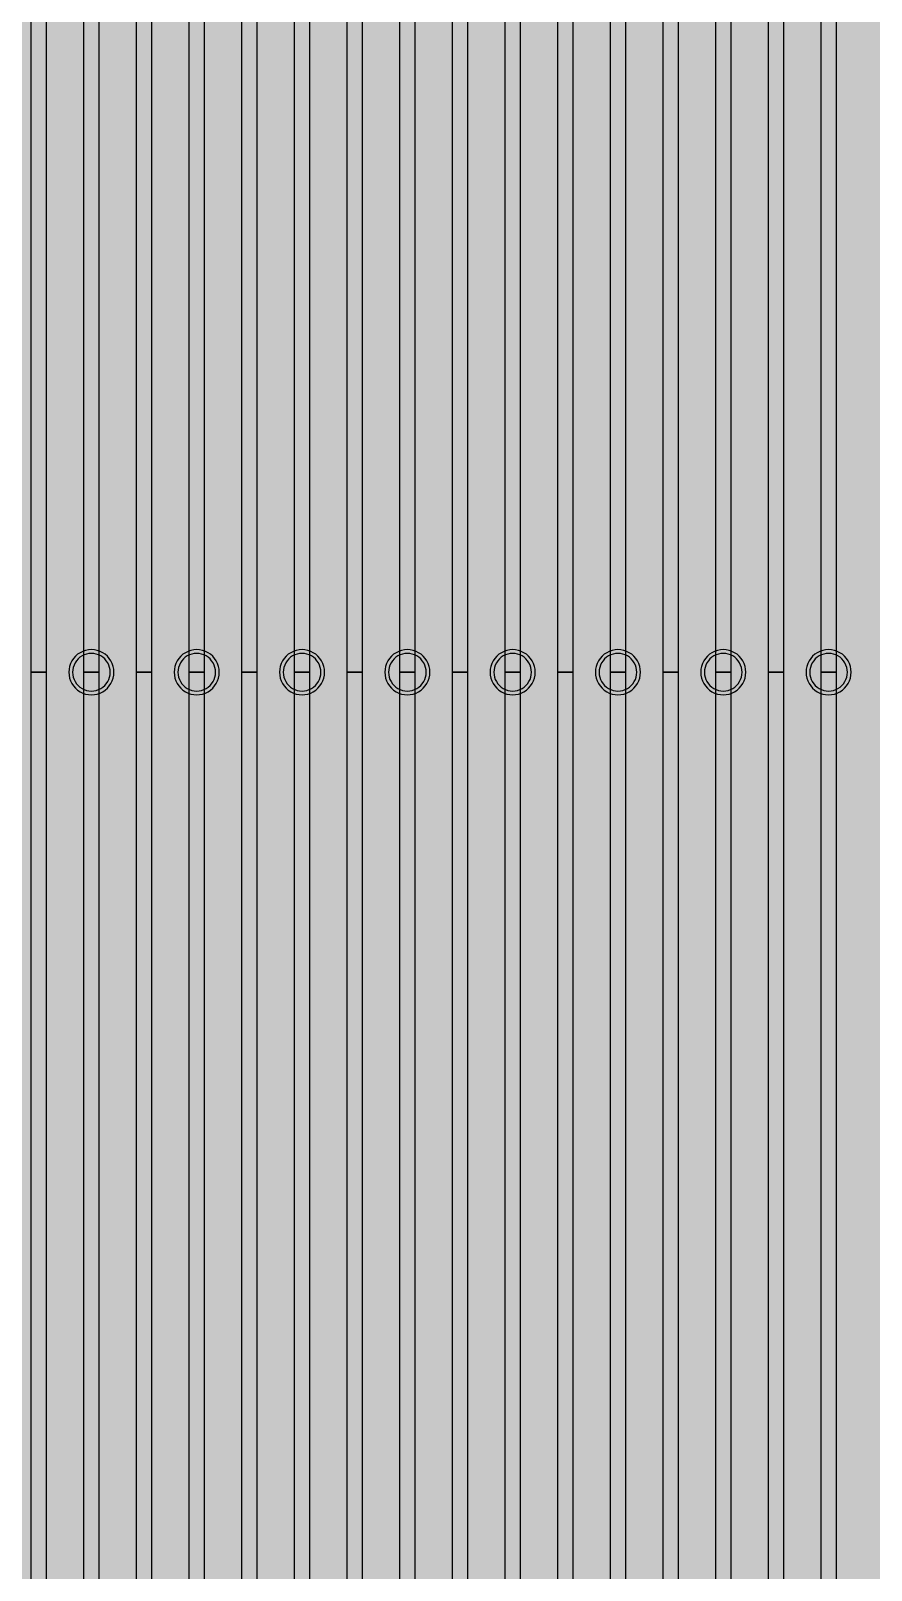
# Model space of a CAD drawing. Header units: metres. Extents: x -7231 to 10969, y -37556 to 1873.
# Drawn here: x 765.4 to 877.2, y -16751.3 to -16546.6 of the extents above; entities that cross this region are included whole.
import ezdxf

# ---------------------------------------------------------------- set-up
doc = ezdxf.new("R2010")
doc.units = ezdxf.units.M
for name, color, linetype in [('Metal1', 4, 'CONTINUOUS'), ('Metal2', 3, 'CONTINUOUS'), ('Polyimide', 7, 'CONTINUOUS')]:
    doc.layers.add(name, color=color, linetype=linetype)

msp = doc.modelspace()

# ---------------------------------------------------------------- hatches: boundary and pattern name
at = {"layer": 'Polyimide'}
msp.add_hatch(color=7, dxfattribs=at).paths.add_polyline_path([(4065.69, -468), (4066.67, -501.99), (4068.51, -535.99), (4071.41, -569.99), (4075.54, -603.99), (4081.04, -637.99), (4088.01, -671.99), (4096.52, -705.98), (4106.62, -739.98), (4118.33, -773.98), (4131.63, -807.98), (4146.49, -841.98), (4162.87, -875.98), (4180.68, -909.97), (4199.83, -943.97), (4220.22, -977.97), (4241.73, -1011.97), (4264.21, -1045.97), (4287.52, -1079.96), (4311.51, -1113.96), (4336.01, -1147.96), (4360.86, -1181.96), (4385.88, -1215.96), (4410.89, -1249.96), (4435.74, -1283.95), (4460.24, -1317.95), (4484.23, -1351.95), (4507.54, -1385.95), (4530.02, -1419.95), (4551.53, -1453.94), (4571.92, -1487.94), (4591.07, -1521.94), (4608.88, -1555.94), (4625.26, -1589.94), (4640.12, -1623.94), (4653.42, -1657.93), (4665.13, -1691.93), (4675.23, -1725.93), (4683.74, -1759.93), (4690.71, -1793.93), (4696.21, -1827.93), (4700.34, -1861.92), (4703.24, -1895.92), (4705.08, -1929.92), (4706.06, -1963.92), (4706.44, -1997.92), (4706.5, -2031.91), (4706.5, -4793.02), (4709.95, -4838.39), (4720.22, -4882.71), (4737.08, -4924.98), (4760.13, -4964.2), (4788.85, -4999.49), (4822.58, -5030.03), (4860.53, -5055.12), (4901.85, -5074.18), (4901.85, -5074.18), (4970.68, -5105.23), (5034.7, -5145.26), (5092.76, -5193.54), (5143.8, -5249.19), (5186.89, -5311.2), (5221.24, -5378.44), (5246.23, -5449.69), (5261.41, -5523.66), (5266.5, -5599), (5261.41, -5674.34), (5246.23, -5748.31), (5221.24, -5819.56), (5186.89, -5886.8), (5143.8, -5948.81), (5092.76, -6004.46), (5034.7, -6052.74), (4970.68, -6092.77), (4901.85, -6123.82), (4860.53, -6142.88), (4822.58, -6167.97), (4788.85, -6198.51), (4760.13, -6233.8), (4737.08, -6273.02), (4720.22, -6315.29), (4709.95, -6359.61), (4706.5, -6404.98), (4706.5, -9221.52), (4709.95, -9266.88), (4720.22, -9311.21), (4737.08, -9353.47), (4760.13, -9392.7), (4788.85, -9427.98), (4822.58, -9458.52), (4860.53, -9483.61), (4901.85, -9502.67), (4970.68, -9533.72), (5034.7, -9573.75), (5092.76, -9622.03), (5143.8, -9677.68), (5186.89, -9739.69), (5221.24, -9806.94), (5246.23, -9878.19), (5261.41, -9952.16), (5266.5, -10027.49), (5261.41, -10102.83), (5246.23, -10176.8), (5221.24, -10248.05), (5186.89, -10315.3), (5143.8, -10377.31), (5092.76, -10432.96), (5034.7, -10481.24), (4970.68, -10521.27), (4901.85, -10552.32), (4860.53, -10571.38), (4822.58, -10596.46), (4788.85, -10627), (4760.13, -10662.29), (4737.08, -10701.52), (4720.22, -10743.78), (4709.95, -10788.1), (4706.5, -10833.47), (4706.5, -13650.01), (4709.95, -13695.38), (4720.22, -13739.7), (4737.08, -13781.96), (4760.13, -13821.19), (4788.85, -13856.48), (4822.58, -13887.02), (4860.53, -13912.11), (4901.85, -13931.17), (4970.68, -13962.22), (5034.7, -14002.25), (5092.76, -14050.53), (5143.8, -14106.18), (5186.89, -14168.19), (5221.24, -14235.43), (5246.23, -14306.68), (5261.41, -14380.65), (5266.5, -14455.99), (5261.41, -14531.33), (5246.23, -14605.29), (5221.24, -14676.55), (5186.89, -14743.79), (5143.8, -14805.8), (5092.76, -14861.45), (5034.7, -14909.73), (4970.68, -14949.76), (4901.85, -14980.81), (4860.53, -14999.87), (4822.58, -15024.96), (4788.85, -15055.5), (4760.13, -15090.79), (4737.08, -15130.01), (4720.22, -15172.27), (4709.95, -15216.6), (4706.5, -15261.97), (4706.5, -15455.99), (4720.95, -15750.04), (4764.14, -16041.26), (4835.68, -16326.84), (4934.86, -16604.04), (5060.74, -16870.18), (5212.09, -17122.7), (5387.47, -17359.17), (5585.18, -17577.31), (5803.32, -17775.02), (6039.79, -17950.4), (6292.31, -18101.75), (6558.45, -18227.63), (6835.65, -18326.81), (7121.23, -18398.34), (7412.45, -18441.54), (7706.5, -18455.99), (9969.01, -18455.99), (10047.42, -18459.84), (10125.08, -18471.36), (10201.23, -18490.44), (10275.15, -18516.89), (10346.12, -18550.45), (10413.46, -18590.81), (10476.52, -18637.58), (10534.69, -18690.3), (10587.41, -18748.47), (10634.18, -18811.53), (10674.54, -18878.87), (10708.11, -18949.84), (10734.56, -19023.76), (10753.63, -19099.92), (10765.15, -19177.58), (10769.01, -19255.99), (10769.01, -20895.8), (10730.24, -20951.41), (10694.6, -21009.08), (10662.21, -21068.63), (10633.17, -21129.89), (10607.55, -21192.66), (10585.45, -21256.74), (10566.93, -21321.96), (10552.05, -21388.09), (10540.84, -21454.95), (10533.35, -21522.33), (10529.6, -21590.02), (10529.6, -21657.81), (10533.35, -21725.5), (10540.84, -21792.87), (10552.05, -21859.73), (10566.93, -21925.87), (10585.45, -21991.08), (10607.55, -22055.17), (10633.17, -22117.94), (10662.21, -22179.19), (10694.6, -22238.74), (10730.24, -22296.41), (10769.01, -22352.03), (10769.01, -32454.24), (10728.74, -32510.49), (10691.72, -32568.92), (10658.05, -32629.35), (10627.85, -32691.58), (10601.2, -32755.42), (10578.21, -32820.67), (10558.93, -32887.1), (10543.44, -32954.52), (10531.77, -33022.71), (10523.97, -33091.44), (10520.07, -33160.51), (10520.07, -33229.69), (10523.97, -33298.75), (10531.77, -33367.49), (10543.44, -33435.67), (10558.93, -33503.09), (10578.21, -33569.53), (10601.2, -33634.77), (10627.85, -33698.61), (10658.05, -33760.85), (10691.72, -33821.28), (10728.74, -33879.71), (10769.01, -33935.96), (10769.01, -36556), (10765.15, -36634.41), (10753.63, -36712.07), (10734.56, -36788.23), (10708.11, -36862.15), (10674.54, -36933.12), (10634.18, -37000.46), (10587.41, -37063.51), (10534.69, -37121.69), (10476.52, -37174.41), (10413.46, -37221.18), (10346.12, -37261.54), (10275.15, -37295.1), (10201.23, -37321.55), (10125.08, -37340.63), (10047.42, -37352.15), (9969.01, -37356), (-6231.01, -37356), (-6309.42, -37352.15), (-6387.08, -37340.63), (-6463.23, -37321.55), (-6537.15, -37295.1), (-6608.12, -37261.54), (-6675.46, -37221.18), (-6738.52, -37174.41), (-6796.69, -37121.69), (-6849.41, -37063.51), (-6896.18, -37000.46), (-6936.54, -36933.12), (-6970.11, -36862.15), (-6996.56, -36788.23), (-7015.63, -36712.07), (-7027.15, -36634.41), (-7031.01, -36556), (-7031.01, -33936), (-6990.74, -33879.75), (-6953.7, -33821.31), (-6920.03, -33760.88), (-6889.82, -33698.64), (-6863.18, -33634.8), (-6840.18, -33569.55), (-6820.9, -33503.11), (-6805.4, -33435.69), (-6793.74, -33367.49), (-6785.94, -33298.75), (-6782.03, -33229.68), (-6782.03, -33160.5), (-6785.94, -33091.43), (-6793.74, -33022.69), (-6805.4, -32954.5), (-6820.9, -32887.07), (-6840.18, -32820.63), (-6863.18, -32755.39), (-6889.82, -32691.54), (-6920.03, -32629.3), (-6953.7, -32568.87), (-6990.74, -32510.43), (-7031.01, -32454.18), (-7031.01, -22364.83), (-6990.74, -22308.58), (-6953.7, -22250.14), (-6920.03, -22189.71), (-6889.82, -22127.47), (-6863.18, -22063.62), (-6840.18, -21998.38), (-6820.9, -21931.94), (-6805.4, -21864.51), (-6793.74, -21796.32), (-6785.94, -21727.58), (-6782.03, -21658.51), (-6782.03, -21589.33), (-6785.94, -21520.26), (-6793.74, -21451.52), (-6805.4, -21383.32), (-6820.9, -21315.9), (-6840.18, -21249.46), (-6863.18, -21184.21), (-6889.82, -21120.37), (-6920.03, -21058.13), (-6953.7, -20997.7), (-6990.74, -20939.26), (-7031.01, -20883.01), (-7031.01, -19255.99), (-7027.15, -19177.58), (-7015.63, -19099.92), (-6996.56, -19023.76), (-6970.11, -18949.84), (-6936.54, -18878.87), (-6896.18, -18811.53), (-6849.41, -18748.47), (-6796.69, -18690.3), (-6738.52, -18637.58), (-6675.46, -18590.81), (-6608.12, -18550.45), (-6537.15, -18516.89), (-6463.23, -18490.44), (-6387.08, -18471.36), (-6309.42, -18459.84), (-6231.01, -18455.99), (-3968.5, -18455.99), (-3674.45, -18441.54), (-3383.23, -18398.34), (-3097.65, -18326.81), (-2820.45, -18227.63), (-2554.31, -18101.75), (-2301.79, -17950.4), (-2065.32, -17775.02), (-1847.18, -17577.31), (-1649.47, -17359.17), (-1474.09, -17122.7), (-1322.74, -16870.18), (-1196.86, -16604.04), (-1097.68, -16326.84), (-1026.14, -16041.26), (-982.95, -15750.04), (-968.5, -15455.99), (-968.5, -15261.97), (-971.95, -15216.6), (-982.22, -15172.27), (-999.08, -15130.01), (-1022.13, -15090.79), (-1050.85, -15055.5), (-1084.58, -15024.96), (-1122.53, -14999.87), (-1163.85, -14980.81), (-1232.68, -14949.76), (-1296.7, -14909.73), (-1354.76, -14861.45), (-1405.8, -14805.8), (-1448.89, -14743.79), (-1483.24, -14676.55), (-1508.23, -14605.29), (-1523.41, -14531.33), (-1528.5, -14455.99), (-1523.41, -14380.65), (-1508.23, -14306.68), (-1483.24, -14235.43), (-1448.89, -14168.19), (-1405.8, -14106.18), (-1354.76, -14050.53), (-1296.7, -14002.25), (-1232.68, -13962.22), (-1163.85, -13931.17), (-1122.53, -13912.11), (-1084.58, -13887.02), (-1050.85, -13856.48), (-1022.13, -13821.19), (-999.08, -13781.96), (-982.22, -13739.7), (-971.95, -13695.38), (-968.5, -13650.01), (-968.5, -12309.64), (-971.95, -12264.27), (-982.22, -12219.94), (-999.08, -12177.68), (-1022.13, -12138.46), (-1050.85, -12103.17), (-1084.58, -12072.63), (-1122.53, -12047.54), (-1163.85, -12028.48), (-1232.68, -11997.43), (-1296.7, -11957.4), (-1354.76, -11909.12), (-1405.8, -11853.47), (-1448.89, -11791.46), (-1483.24, -11724.22), (-1508.23, -11652.96), (-1523.41, -11579), (-1528.5, -11503.66), (-1523.41, -11428.32), (-1508.23, -11354.35), (-1483.24, -11283.1), (-1448.89, -11215.86), (-1405.8, -11153.85), (-1354.76, -11098.2), (-1296.7, -11049.92), (-1232.68, -11009.89), (-1163.85, -10978.84), (-1122.53, -10959.78), (-1084.58, -10934.69), (-1050.85, -10904.15), (-1022.13, -10868.86), (-999.08, -10829.63), (-982.22, -10787.37), (-971.95, -10743.05), (-968.5, -10697.68), (-968.5, -9357.31), (-971.95, -9311.94), (-982.22, -9267.62), (-999.08, -9225.35), (-1022.13, -9186.13), (-1050.85, -9150.84), (-1084.58, -9120.3), (-1122.53, -9095.21), (-1163.85, -9076.15), (-1163.85, -9076.15), (-1232.68, -9045.1), (-1296.7, -9005.07), (-1354.76, -8956.79), (-1405.8, -8901.14), (-1448.89, -8839.13), (-1483.24, -8771.89), (-1508.23, -8700.64), (-1523.41, -8626.67), (-1528.5, -8551.33), (-1523.41, -8475.99), (-1508.23, -8402.02), (-1483.24, -8330.77), (-1448.89, -8263.53), (-1405.8, -8201.52), (-1354.76, -8145.87), (-1296.7, -8097.59), (-1232.68, -8057.56), (-1163.85, -8026.51), (-1163.85, -8026.51), (-1122.53, -8007.45), (-1084.58, -7982.36), (-1050.85, -7951.82), (-1022.13, -7916.53), (-999.08, -7877.31), (-982.22, -7835.04), (-971.95, -7790.72), (-968.5, -7745.35), (-968.5, -6404.98), (-971.95, -6359.61), (-982.22, -6315.29), (-999.08, -6273.02), (-1022.13, -6233.8), (-1050.85, -6198.51), (-1084.58, -6167.97), (-1122.53, -6142.88), (-1163.85, -6123.82), (-1163.85, -6123.82), (-1232.68, -6092.77), (-1296.7, -6052.74), (-1354.76, -6004.46), (-1405.8, -5948.81), (-1448.89, -5886.8), (-1483.24, -5819.56), (-1508.23, -5748.31), (-1523.41, -5674.34), (-1528.5, -5599), (-1523.41, -5523.66), (-1508.23, -5449.69), (-1483.24, -5378.44), (-1448.89, -5311.2), (-1405.8, -5249.19), (-1354.76, -5193.54), (-1296.7, -5145.26), (-1232.68, -5105.23), (-1163.85, -5074.18), (-1163.85, -5074.18), (-1122.53, -5055.12), (-1084.58, -5030.03), (-1050.85, -4999.49), (-1022.13, -4964.2), (-999.08, -4924.98), (-982.22, -4882.71), (-971.95, -4838.39), (-968.5, -4793.02), (-968.5, -2031.91), (-968.44, -1997.92), (-968.06, -1963.92), (-967.05, -1929.92), (-965.18, -1895.92), (-962.22, -1861.92), (-958.01, -1827.93), (-952.41, -1793.93), (-945.31, -1759.93), (-936.64, -1725.93), (-926.35, -1691.93), (-914.43, -1657.93), (-900.88, -1623.94), (-885.74, -1589.94), (-869.05, -1555.94), (-850.91, -1521.94), (-831.4, -1487.94), (-810.63, -1453.94), (-788.72, -1419.95), (-765.82, -1385.95), (-742.07, -1351.95), (-717.63, -1317.95), (-692.67, -1283.95), (-667.36, -1249.96), (-641.88, -1215.96), (-616.39, -1181.96), (-591.08, -1147.96), (-566.12, -1113.96), (-541.68, -1079.96), (-517.93, -1045.97), (-495.03, -1011.97), (-473.12, -977.97), (-452.35, -943.97), (-432.84, -909.97), (-414.7, -875.98), (-398.01, -841.98), (-382.87, -807.98), (-369.32, -773.98), (-357.4, -739.98), (-347.11, -705.98), (-338.44, -671.99), (-331.34, -637.99), (-325.74, -603.99), (-321.53, -569.99), (-318.57, -535.99), (-316.7, -501.99), (-315.69, -468), (-315.31, -434), (-315.25, -400), (-315.25, 401), (-315.25, 451), (-315.25, 1644), (-270.25, 1644), (-270.03, 1637.13), (-269.35, 1630.29), (-268.23, 1623.52), (-266.67, 1616.82), (-264.68, 1610.25), (-262.26, 1603.82), (-259.42, 1597.56), (-256.18, 1591.5), (-252.55, 1585.67), (-248.55, 1580.08), (-244.19, 1574.77), (-239.5, 1569.75), (-234.48, 1565.06), (-229.17, 1560.7), (-223.58, 1556.7), (-217.75, 1553.07), (-211.69, 1549.83), (-205.43, 1546.99), (-199, 1544.57), (-192.43, 1542.58), (-185.73, 1541.02), (-178.96, 1539.9), (-172.12, 1539.22), (-165.25, 1539), (-158.38, 1539.22), (-151.54, 1539.9), (-144.77, 1541.02), (-138.07, 1542.58), (-131.5, 1544.57), (-125.07, 1546.99), (-118.81, 1549.83), (-112.75, 1553.07), (-106.92, 1556.7), (-101.33, 1560.7), (-96.02, 1565.06), (-91, 1569.75), (-86.31, 1574.77), (-81.95, 1580.08), (-77.95, 1585.67), (-74.32, 1591.5), (-71.08, 1597.56), (-68.24, 1603.82), (-65.82, 1610.25), (-63.83, 1616.82), (-62.27, 1623.52), (-61.15, 1630.29), (-60.47, 1637.13), (-60.25, 1644), (1853, 1644), (1853, 1573), (3815.25, 1573), (3815.46, 1579.54), (3816.11, 1586.05), (3817.17, 1592.51), (3818.66, 1598.88), (3820.56, 1605.14), (3822.86, 1611.27), (3825.56, 1617.23), (3828.65, 1623), (3832.1, 1628.56), (3835.91, 1633.88), (3840.07, 1638.93), (3844.54, 1643.71), (3849.32, 1648.18), (3854.37, 1652.34), (3859.69, 1656.15), (3865.25, 1659.6), (3871.02, 1662.69), (3876.98, 1665.39), (3883.11, 1667.69), (3889.37, 1669.59), (3895.74, 1671.08), (3902.2, 1672.14), (3908.71, 1672.79), (3915.25, 1673), (3921.79, 1672.79), (3928.3, 1672.14), (3934.76, 1671.08), (3941.13, 1669.59), (3947.39, 1667.69), (3953.52, 1665.39), (3959.48, 1662.69), (3965.25, 1659.6), (3970.81, 1656.15), (3976.13, 1652.34), (3981.18, 1648.18), (3985.96, 1643.71), (3990.43, 1638.93), (3994.59, 1633.88), (3998.4, 1628.56), (4001.85, 1623), (4004.94, 1617.23), (4007.64, 1611.27), (4009.94, 1605.14), (4011.84, 1598.88), (4013.33, 1592.51), (4014.39, 1586.05), (4015.04, 1579.54), (4015.25, 1573), (4065.25, 1573), (4065.25, 451), (4065.25, 401), (4065.25, -400), (4065.31, -434), (4065.69, -468)])

# ---------------------------------------------------------------- linework, layer by layer
at = {"layer": 'Metal1'}
for points in [[(767.5, -2032.04), (767.5, -16631.91), (765.5, -16631.91), (765.5, -2031.79)], [(774.5, -2032.04), (774.5, -16631.91), (772.5, -16631.91), (772.5, -2031.79)], [(781.5, -2032.04), (781.5, -16631.91), (779.5, -16631.91), (779.5, -2031.79)], [(788.5, -2032.04), (788.5, -16631.91), (786.5, -16631.91), (786.5, -2031.79)], [(795.5, -2032.04), (795.5, -16631.91), (793.5, -16631.91), (793.5, -2031.79)], [(802.5, -2032.04), (802.5, -16631.91), (800.5, -16631.91), (800.5, -2031.79)], [(809.5, -2032.03), (809.5, -16631.91), (807.5, -16631.91), (807.5, -2031.8)], [(816.5, -2032.03), (816.5, -16631.91), (814.5, -16631.91), (814.5, -2031.8)], [(823.5, -2032.03), (823.5, -16631.91), (821.5, -16631.91), (821.5, -2031.8)], [(830.5, -2032.03), (830.5, -16631.91), (828.5, -16631.91), (828.5, -2031.8)], [(837.5, -2032.03), (837.5, -16631.91), (835.5, -16631.91), (835.5, -2031.8)], [(844.5, -2032.03), (844.5, -16631.91), (842.5, -16631.91), (842.5, -2031.8)], [(851.5, -2032.03), (851.5, -16631.91), (849.5, -16631.91), (849.5, -2031.8)], [(858.5, -2032.03), (858.5, -16631.91), (856.5, -16631.91), (856.5, -2031.8)], [(865.5, -2032.03), (865.5, -16631.91), (863.5, -16631.91), (863.5, -2031.8)], [(872.5, -2032.03), (872.5, -16631.91), (870.5, -16631.91), (870.5, -2031.8)], [(835.67, -17789.83), (825.66, -17767.33), (815.64, -17744.82), (805.63, -17722.32), (795.62, -17699.82), (785.61, -17677.32), (775.6, -17654.82), (769.55, -17641.23), (765.5, -17622.17), (765.5, -16631.91), (767.5, -16631.91), (767.5, -17621.96), (771.46, -17640.6), (777.43, -17654.01), (787.44, -17676.51), (797.45, -17699.01), (807.46, -17721.51), (817.47, -17744.01), (827.48, -17766.51), (837.5, -17789.01)], [(848.78, -17789.82), (838.89, -17767.32), (829.01, -17744.82), (819.12, -17722.32), (809.24, -17699.82), (799.35, -17677.32), (789.47, -17654.82), (783.5, -17641.22), (779.5, -17622.19), (779.5, -16631.91), (781.5, -16631.91), (781.5, -17621.98), (785.41, -17640.61), (791.3, -17654.01), (801.18, -17676.51), (811.07, -17699.01), (820.95, -17721.52), (830.84, -17744.02), (840.72, -17766.52), (850.61, -17789.02)], [(861.88, -17789.82), (852.13, -17767.32), (842.37, -17744.82), (832.61, -17722.32), (822.85, -17699.81), (813.1, -17677.31), (803.34, -17654.81), (797.44, -17641.22), (793.5, -17622.21), (793.5, -16631.91), (795.5, -16631.91), (795.5, -17622), (799.36, -17640.61), (805.17, -17654.02), (814.93, -17676.52), (824.69, -17699.02), (834.45, -17721.52), (844.2, -17744.02), (853.96, -17766.52), (863.72, -17789.02)], [(874.99, -17789.81), (865.36, -17767.31), (855.73, -17744.81), (846.1, -17722.31), (836.47, -17699.81), (826.84, -17677.31), (817.21, -17654.81), (811.39, -17641.22), (807.5, -17622.23), (807.5, -16631.91), (809.5, -16631.91), (809.5, -17622.02), (813.31, -17640.61), (819.05, -17654.02), (828.68, -17676.52), (838.31, -17699.02), (847.94, -17721.52), (857.57, -17744.02), (867.2, -17766.53), (876.83, -17789.03)], [(888.1, -17789.81), (878.6, -17767.31), (869.09, -17744.81), (859.59, -17722.31), (850.09, -17699.81), (840.58, -17677.31), (831.08, -17654.8), (825.34, -17641.21), (821.5, -17622.24), (821.5, -16631.91), (823.5, -16631.91), (823.5, -17622.04), (827.26, -17640.62), (832.92, -17654.03), (842.43, -17676.53), (851.93, -17699.03), (861.43, -17721.53), (870.94, -17744.03), (880.44, -17766.53), (889.94, -17789.03)], [(901.21, -17789.8), (891.83, -17767.3), (882.46, -17744.8), (873.08, -17722.3), (863.7, -17699.8), (854.33, -17677.3), (844.95, -17654.8), (839.29, -17641.21), (835.5, -17622.26), (835.5, -16631.91), (837.5, -16631.91), (837.5, -17622.07), (841.21, -17640.62), (846.8, -17654.03), (856.18, -17676.53), (865.55, -17699.03), (874.93, -17721.53), (884.3, -17744.03), (893.68, -17766.53), (903.05, -17789.03)], [(914.32, -17789.8), (905.07, -17767.3), (895.82, -17744.8), (886.57, -17722.3), (877.32, -17699.8), (868.07, -17677.3), (858.82, -17654.8), (853.24, -17641.2), (849.5, -17622.28), (849.5, -16631.91), (851.5, -16631.91), (851.5, -17622.09), (855.16, -17640.63), (860.67, -17654.04), (869.92, -17676.54), (879.17, -17699.04), (888.42, -17721.54), (897.67, -17744.04), (906.92, -17766.54), (916.17, -17789.04)], [(927.43, -17789.8), (918.3, -17767.29), (909.18, -17744.79), (900.06, -17722.29), (890.94, -17699.79), (881.82, -17677.29), (872.69, -17654.79), (867.19, -17641.2), (863.5, -17622.3), (863.5, -16631.91), (865.5, -16631.91), (865.5, -17622.11), (869.11, -17640.63), (874.55, -17654.04), (883.67, -17676.54), (892.79, -17699.04), (901.91, -17721.54), (911.04, -17744.04), (920.16, -17766.54), (929.28, -17789.04)]]:
    msp.add_lwpolyline(points, dxfattribs=at)
for points in [[(776.5, -16631.91), (776.47, -16631.52), (776.4, -16631.14), (776.27, -16630.77), (776.1, -16630.41), (775.88, -16630.09), (775.62, -16629.79), (775.33, -16629.53), (775, -16629.32), (774.65, -16629.14), (774.28, -16629.02), (773.89, -16628.94), (773.5, -16628.91), (773.11, -16628.94), (772.72, -16629.02), (772.35, -16629.14), (772, -16629.32), (771.67, -16629.53), (771.38, -16629.79), (771.12, -16630.09), (770.9, -16630.41), (770.73, -16630.77), (770.6, -16631.14), (770.53, -16631.52), (770.5, -16631.91), (770.53, -16632.31), (770.6, -16632.69), (770.73, -16633.06), (770.9, -16633.41), (771.12, -16633.74), (771.38, -16634.04), (771.67, -16634.29), (772, -16634.51), (772.35, -16634.69), (772.72, -16634.81), (773.11, -16634.89), (773.5, -16634.91), (773.89, -16634.89), (774.28, -16634.81), (774.65, -16634.69), (775, -16634.51), (775.33, -16634.29), (775.62, -16634.04), (775.88, -16633.74), (776.1, -16633.41), (776.27, -16633.06), (776.4, -16632.69), (776.47, -16632.31), (776.5, -16631.91)], [(790.5, -16631.91), (790.47, -16631.52), (790.4, -16631.14), (790.27, -16630.77), (790.1, -16630.41), (789.88, -16630.09), (789.62, -16629.79), (789.33, -16629.53), (789, -16629.32), (788.65, -16629.14), (788.28, -16629.02), (787.89, -16628.94), (787.5, -16628.91), (787.11, -16628.94), (786.72, -16629.02), (786.35, -16629.14), (786, -16629.32), (785.67, -16629.53), (785.38, -16629.79), (785.12, -16630.09), (784.9, -16630.41), (784.73, -16630.77), (784.6, -16631.14), (784.53, -16631.52), (784.5, -16631.91), (784.53, -16632.31), (784.6, -16632.69), (784.73, -16633.06), (784.9, -16633.41), (785.12, -16633.74), (785.38, -16634.04), (785.67, -16634.29), (786, -16634.51), (786.35, -16634.69), (786.72, -16634.81), (787.11, -16634.89), (787.5, -16634.91), (787.89, -16634.89), (788.28, -16634.81), (788.65, -16634.69), (789, -16634.51), (789.33, -16634.29), (789.62, -16634.04), (789.88, -16633.74), (790.1, -16633.41), (790.27, -16633.06), (790.4, -16632.69), (790.47, -16632.31), (790.5, -16631.91)], [(804.5, -16631.91), (804.47, -16631.52), (804.4, -16631.14), (804.27, -16630.77), (804.1, -16630.41), (803.88, -16630.09), (803.62, -16629.79), (803.33, -16629.53), (803, -16629.32), (802.65, -16629.14), (802.28, -16629.02), (801.89, -16628.94), (801.5, -16628.91), (801.11, -16628.94), (800.72, -16629.02), (800.35, -16629.14), (800, -16629.32), (799.67, -16629.53), (799.38, -16629.79), (799.12, -16630.09), (798.9, -16630.41), (798.73, -16630.77), (798.6, -16631.14), (798.53, -16631.52), (798.5, -16631.91), (798.53, -16632.31), (798.6, -16632.69), (798.73, -16633.06), (798.9, -16633.41), (799.12, -16633.74), (799.38, -16634.04), (799.67, -16634.29), (800, -16634.51), (800.35, -16634.69), (800.72, -16634.81), (801.11, -16634.89), (801.5, -16634.91), (801.89, -16634.89), (802.28, -16634.81), (802.65, -16634.69), (803, -16634.51), (803.33, -16634.29), (803.62, -16634.04), (803.88, -16633.74), (804.1, -16633.41), (804.27, -16633.06), (804.4, -16632.69), (804.47, -16632.31), (804.5, -16631.91)], [(818.5, -16631.91), (818.47, -16631.52), (818.4, -16631.14), (818.27, -16630.77), (818.1, -16630.41), (817.88, -16630.09), (817.62, -16629.79), (817.33, -16629.53), (817, -16629.32), (816.65, -16629.14), (816.28, -16629.02), (815.89, -16628.94), (815.5, -16628.91), (815.11, -16628.94), (814.72, -16629.02), (814.35, -16629.14), (814, -16629.32), (813.67, -16629.53), (813.38, -16629.79), (813.12, -16630.09), (812.9, -16630.41), (812.73, -16630.77), (812.6, -16631.14), (812.53, -16631.52), (812.5, -16631.91), (812.53, -16632.31), (812.6, -16632.69), (812.73, -16633.06), (812.9, -16633.41), (813.12, -16633.74), (813.38, -16634.04), (813.67, -16634.29), (814, -16634.51), (814.35, -16634.69), (814.72, -16634.81), (815.11, -16634.89), (815.5, -16634.91), (815.89, -16634.89), (816.28, -16634.81), (816.65, -16634.69), (817, -16634.51), (817.33, -16634.29), (817.62, -16634.04), (817.88, -16633.74), (818.1, -16633.41), (818.27, -16633.06), (818.4, -16632.69), (818.47, -16632.31), (818.5, -16631.91)], [(832.5, -16631.91), (832.47, -16631.52), (832.4, -16631.14), (832.27, -16630.77), (832.1, -16630.41), (831.88, -16630.09), (831.62, -16629.79), (831.33, -16629.53), (831, -16629.32), (830.65, -16629.14), (830.28, -16629.02), (829.89, -16628.94), (829.5, -16628.91), (829.11, -16628.94), (828.72, -16629.02), (828.35, -16629.14), (828, -16629.32), (827.67, -16629.53), (827.38, -16629.79), (827.12, -16630.09), (826.9, -16630.41), (826.73, -16630.77), (826.6, -16631.14), (826.53, -16631.52), (826.5, -16631.91), (826.53, -16632.31), (826.6, -16632.69), (826.73, -16633.06), (826.9, -16633.41), (827.12, -16633.74), (827.38, -16634.04), (827.67, -16634.29), (828, -16634.51), (828.35, -16634.69), (828.72, -16634.81), (829.11, -16634.89), (829.5, -16634.91), (829.89, -16634.89), (830.28, -16634.81), (830.65, -16634.69), (831, -16634.51), (831.33, -16634.29), (831.62, -16634.04), (831.88, -16633.74), (832.1, -16633.41), (832.27, -16633.06), (832.4, -16632.69), (832.47, -16632.31), (832.5, -16631.91)], [(846.5, -16631.91), (846.47, -16631.52), (846.4, -16631.14), (846.27, -16630.77), (846.1, -16630.41), (845.88, -16630.09), (845.62, -16629.79), (845.33, -16629.53), (845, -16629.32), (844.65, -16629.14), (844.28, -16629.02), (843.89, -16628.94), (843.5, -16628.91), (843.11, -16628.94), (842.72, -16629.02), (842.35, -16629.14), (842, -16629.32), (841.67, -16629.53), (841.38, -16629.79), (841.12, -16630.09), (840.9, -16630.41), (840.73, -16630.77), (840.6, -16631.14), (840.53, -16631.52), (840.5, -16631.91), (840.53, -16632.31), (840.6, -16632.69), (840.73, -16633.06), (840.9, -16633.41), (841.12, -16633.74), (841.38, -16634.04), (841.67, -16634.29), (842, -16634.51), (842.35, -16634.69), (842.72, -16634.81), (843.11, -16634.89), (843.5, -16634.91), (843.89, -16634.89), (844.28, -16634.81), (844.65, -16634.69), (845, -16634.51), (845.33, -16634.29), (845.62, -16634.04), (845.88, -16633.74), (846.1, -16633.41), (846.27, -16633.06), (846.4, -16632.69), (846.47, -16632.31), (846.5, -16631.91)], [(860.5, -16631.91), (860.47, -16631.52), (860.4, -16631.14), (860.27, -16630.77), (860.1, -16630.41), (859.88, -16630.09), (859.62, -16629.79), (859.33, -16629.53), (859, -16629.32), (858.65, -16629.14), (858.28, -16629.02), (857.89, -16628.94), (857.5, -16628.91), (857.11, -16628.94), (856.72, -16629.02), (856.35, -16629.14), (856, -16629.32), (855.67, -16629.53), (855.38, -16629.79), (855.12, -16630.09), (854.9, -16630.41), (854.73, -16630.77), (854.6, -16631.14), (854.53, -16631.52), (854.5, -16631.91), (854.53, -16632.31), (854.6, -16632.69), (854.73, -16633.06), (854.9, -16633.41), (855.12, -16633.74), (855.38, -16634.04), (855.67, -16634.29), (856, -16634.51), (856.35, -16634.69), (856.72, -16634.81), (857.11, -16634.89), (857.5, -16634.91), (857.89, -16634.89), (858.28, -16634.81), (858.65, -16634.69), (859, -16634.51), (859.33, -16634.29), (859.62, -16634.04), (859.88, -16633.74), (860.1, -16633.41), (860.27, -16633.06), (860.4, -16632.69), (860.47, -16632.31), (860.5, -16631.91)], [(874.5, -16631.91), (874.47, -16631.52), (874.4, -16631.14), (874.27, -16630.77), (874.1, -16630.41), (873.88, -16630.09), (873.62, -16629.79), (873.33, -16629.53), (873, -16629.32), (872.65, -16629.14), (872.28, -16629.02), (871.89, -16628.94), (871.5, -16628.91), (871.11, -16628.94), (870.72, -16629.02), (870.35, -16629.14), (870, -16629.32), (869.67, -16629.53), (869.38, -16629.79), (869.12, -16630.09), (868.9, -16630.41), (868.73, -16630.77), (868.6, -16631.14), (868.53, -16631.52), (868.5, -16631.91), (868.53, -16632.31), (868.6, -16632.69), (868.73, -16633.06), (868.9, -16633.41), (869.12, -16633.74), (869.38, -16634.04), (869.67, -16634.29), (870, -16634.51), (870.35, -16634.69), (870.72, -16634.81), (871.11, -16634.89), (871.5, -16634.91), (871.89, -16634.89), (872.28, -16634.81), (872.65, -16634.69), (873, -16634.51), (873.33, -16634.29), (873.62, -16634.04), (873.88, -16633.74), (874.1, -16633.41), (874.27, -16633.06), (874.4, -16632.69), (874.47, -16632.31), (874.5, -16631.91)]]:
    msp.add_lwpolyline(points, close=True, dxfattribs=at)
at = {"layer": 'Metal2'}
for points in [[(776.5, -16631.91), (776.47, -16631.52), (776.4, -16631.14), (776.27, -16630.77), (776.1, -16630.41), (775.88, -16630.09), (775.62, -16629.79), (775.33, -16629.53), (775, -16629.32), (774.65, -16629.14), (774.28, -16629.02), (773.89, -16628.94), (773.5, -16628.91), (773.11, -16628.94), (772.72, -16629.02), (772.35, -16629.14), (772, -16629.32), (771.67, -16629.53), (771.38, -16629.79), (771.12, -16630.09), (770.9, -16630.41), (770.73, -16630.77), (770.6, -16631.14), (770.53, -16631.52), (770.5, -16631.91), (770.53, -16632.31), (770.6, -16632.69), (770.73, -16633.06), (770.9, -16633.41), (771.12, -16633.74), (771.38, -16634.04), (771.67, -16634.29), (772, -16634.51), (772.35, -16634.69), (772.72, -16634.81), (773.11, -16634.89), (773.5, -16634.91), (773.89, -16634.89), (774.28, -16634.81), (774.65, -16634.69), (775, -16634.51), (775.33, -16634.29), (775.62, -16634.04), (775.88, -16633.74), (776.1, -16633.41), (776.27, -16633.06), (776.4, -16632.69), (776.47, -16632.31), (776.5, -16631.91)], [(790.5, -16631.91), (790.47, -16631.52), (790.4, -16631.14), (790.27, -16630.77), (790.1, -16630.41), (789.88, -16630.09), (789.62, -16629.79), (789.33, -16629.53), (789, -16629.32), (788.65, -16629.14), (788.28, -16629.02), (787.89, -16628.94), (787.5, -16628.91), (787.11, -16628.94), (786.72, -16629.02), (786.35, -16629.14), (786, -16629.32), (785.67, -16629.53), (785.38, -16629.79), (785.12, -16630.09), (784.9, -16630.41), (784.73, -16630.77), (784.6, -16631.14), (784.53, -16631.52), (784.5, -16631.91), (784.53, -16632.31), (784.6, -16632.69), (784.73, -16633.06), (784.9, -16633.41), (785.12, -16633.74), (785.38, -16634.04), (785.67, -16634.29), (786, -16634.51), (786.35, -16634.69), (786.72, -16634.81), (787.11, -16634.89), (787.5, -16634.91), (787.89, -16634.89), (788.28, -16634.81), (788.65, -16634.69), (789, -16634.51), (789.33, -16634.29), (789.62, -16634.04), (789.88, -16633.74), (790.1, -16633.41), (790.27, -16633.06), (790.4, -16632.69), (790.47, -16632.31), (790.5, -16631.91)], [(804.5, -16631.91), (804.47, -16631.52), (804.4, -16631.14), (804.27, -16630.77), (804.1, -16630.41), (803.88, -16630.09), (803.62, -16629.79), (803.33, -16629.53), (803, -16629.32), (802.65, -16629.14), (802.28, -16629.02), (801.89, -16628.94), (801.5, -16628.91), (801.11, -16628.94), (800.72, -16629.02), (800.35, -16629.14), (800, -16629.32), (799.67, -16629.53), (799.38, -16629.79), (799.12, -16630.09), (798.9, -16630.41), (798.73, -16630.77), (798.6, -16631.14), (798.53, -16631.52), (798.5, -16631.91), (798.53, -16632.31), (798.6, -16632.69), (798.73, -16633.06), (798.9, -16633.41), (799.12, -16633.74), (799.38, -16634.04), (799.67, -16634.29), (800, -16634.51), (800.35, -16634.69), (800.72, -16634.81), (801.11, -16634.89), (801.5, -16634.91), (801.89, -16634.89), (802.28, -16634.81), (802.65, -16634.69), (803, -16634.51), (803.33, -16634.29), (803.62, -16634.04), (803.88, -16633.74), (804.1, -16633.41), (804.27, -16633.06), (804.4, -16632.69), (804.47, -16632.31), (804.5, -16631.91)], [(818.5, -16631.91), (818.47, -16631.52), (818.4, -16631.14), (818.27, -16630.77), (818.1, -16630.41), (817.88, -16630.09), (817.62, -16629.79), (817.33, -16629.53), (817, -16629.32), (816.65, -16629.14), (816.28, -16629.02), (815.89, -16628.94), (815.5, -16628.91), (815.11, -16628.94), (814.72, -16629.02), (814.35, -16629.14), (814, -16629.32), (813.67, -16629.53), (813.38, -16629.79), (813.12, -16630.09), (812.9, -16630.41), (812.73, -16630.77), (812.6, -16631.14), (812.53, -16631.52), (812.5, -16631.91), (812.53, -16632.31), (812.6, -16632.69), (812.73, -16633.06), (812.9, -16633.41), (813.12, -16633.74), (813.38, -16634.04), (813.67, -16634.29), (814, -16634.51), (814.35, -16634.69), (814.72, -16634.81), (815.11, -16634.89), (815.5, -16634.91), (815.89, -16634.89), (816.28, -16634.81), (816.65, -16634.69), (817, -16634.51), (817.33, -16634.29), (817.62, -16634.04), (817.88, -16633.74), (818.1, -16633.41), (818.27, -16633.06), (818.4, -16632.69), (818.47, -16632.31), (818.5, -16631.91)], [(832.5, -16631.91), (832.47, -16631.52), (832.4, -16631.14), (832.27, -16630.77), (832.1, -16630.41), (831.88, -16630.09), (831.62, -16629.79), (831.33, -16629.53), (831, -16629.32), (830.65, -16629.14), (830.28, -16629.02), (829.89, -16628.94), (829.5, -16628.91), (829.11, -16628.94), (828.72, -16629.02), (828.35, -16629.14), (828, -16629.32), (827.67, -16629.53), (827.38, -16629.79), (827.12, -16630.09), (826.9, -16630.41), (826.73, -16630.77), (826.6, -16631.14), (826.53, -16631.52), (826.5, -16631.91), (826.53, -16632.31), (826.6, -16632.69), (826.73, -16633.06), (826.9, -16633.41), (827.12, -16633.74), (827.38, -16634.04), (827.67, -16634.29), (828, -16634.51), (828.35, -16634.69), (828.72, -16634.81), (829.11, -16634.89), (829.5, -16634.91), (829.89, -16634.89), (830.28, -16634.81), (830.65, -16634.69), (831, -16634.51), (831.33, -16634.29), (831.62, -16634.04), (831.88, -16633.74), (832.1, -16633.41), (832.27, -16633.06), (832.4, -16632.69), (832.47, -16632.31), (832.5, -16631.91)], [(846.5, -16631.91), (846.47, -16631.52), (846.4, -16631.14), (846.27, -16630.77), (846.1, -16630.41), (845.88, -16630.09), (845.62, -16629.79), (845.33, -16629.53), (845, -16629.32), (844.65, -16629.14), (844.28, -16629.02), (843.89, -16628.94), (843.5, -16628.91), (843.11, -16628.94), (842.72, -16629.02), (842.35, -16629.14), (842, -16629.32), (841.67, -16629.53), (841.38, -16629.79), (841.12, -16630.09), (840.9, -16630.41), (840.73, -16630.77), (840.6, -16631.14), (840.53, -16631.52), (840.5, -16631.91), (840.53, -16632.31), (840.6, -16632.69), (840.73, -16633.06), (840.9, -16633.41), (841.12, -16633.74), (841.38, -16634.04), (841.67, -16634.29), (842, -16634.51), (842.35, -16634.69), (842.72, -16634.81), (843.11, -16634.89), (843.5, -16634.91), (843.89, -16634.89), (844.28, -16634.81), (844.65, -16634.69), (845, -16634.51), (845.33, -16634.29), (845.62, -16634.04), (845.88, -16633.74), (846.1, -16633.41), (846.27, -16633.06), (846.4, -16632.69), (846.47, -16632.31), (846.5, -16631.91)], [(860.5, -16631.91), (860.47, -16631.52), (860.4, -16631.14), (860.27, -16630.77), (860.1, -16630.41), (859.88, -16630.09), (859.62, -16629.79), (859.33, -16629.53), (859, -16629.32), (858.65, -16629.14), (858.28, -16629.02), (857.89, -16628.94), (857.5, -16628.91), (857.11, -16628.94), (856.72, -16629.02), (856.35, -16629.14), (856, -16629.32), (855.67, -16629.53), (855.38, -16629.79), (855.12, -16630.09), (854.9, -16630.41), (854.73, -16630.77), (854.6, -16631.14), (854.53, -16631.52), (854.5, -16631.91), (854.53, -16632.31), (854.6, -16632.69), (854.73, -16633.06), (854.9, -16633.41), (855.12, -16633.74), (855.38, -16634.04), (855.67, -16634.29), (856, -16634.51), (856.35, -16634.69), (856.72, -16634.81), (857.11, -16634.89), (857.5, -16634.91), (857.89, -16634.89), (858.28, -16634.81), (858.65, -16634.69), (859, -16634.51), (859.33, -16634.29), (859.62, -16634.04), (859.88, -16633.74), (860.1, -16633.41), (860.27, -16633.06), (860.4, -16632.69), (860.47, -16632.31), (860.5, -16631.91)], [(874.5, -16631.91), (874.47, -16631.52), (874.4, -16631.14), (874.27, -16630.77), (874.1, -16630.41), (873.88, -16630.09), (873.62, -16629.79), (873.33, -16629.53), (873, -16629.32), (872.65, -16629.14), (872.28, -16629.02), (871.89, -16628.94), (871.5, -16628.91), (871.11, -16628.94), (870.72, -16629.02), (870.35, -16629.14), (870, -16629.32), (869.67, -16629.53), (869.38, -16629.79), (869.12, -16630.09), (868.9, -16630.41), (868.73, -16630.77), (868.6, -16631.14), (868.53, -16631.52), (868.5, -16631.91), (868.53, -16632.31), (868.6, -16632.69), (868.73, -16633.06), (868.9, -16633.41), (869.12, -16633.74), (869.38, -16634.04), (869.67, -16634.29), (870, -16634.51), (870.35, -16634.69), (870.72, -16634.81), (871.11, -16634.89), (871.5, -16634.91), (871.89, -16634.89), (872.28, -16634.81), (872.65, -16634.69), (873, -16634.51), (873.33, -16634.29), (873.62, -16634.04), (873.88, -16633.74), (874.1, -16633.41), (874.27, -16633.06), (874.4, -16632.69), (874.47, -16632.31), (874.5, -16631.91)]]:
    msp.add_lwpolyline(points, close=True, dxfattribs=at)
for points in [[(842.22, -17789.82), (832.27, -17767.32), (822.33, -17744.82), (812.38, -17722.32), (802.43, -17699.82), (792.48, -17677.32), (782.53, -17654.82), (776.52, -17641.22), (772.5, -17622.18), (772.5, -16631.91), (774.5, -16631.91), (774.5, -17621.97), (778.44, -17640.61), (784.36, -17654.01), (794.31, -17676.51), (804.26, -17699.01), (814.21, -17721.51), (824.15, -17744.01), (834.1, -17766.51), (844.05, -17789.02)], [(855.33, -17789.82), (845.51, -17767.32), (835.69, -17744.82), (825.87, -17722.32), (816.05, -17699.82), (806.23, -17677.32), (796.4, -17654.82), (790.47, -17641.22), (786.5, -17622.2), (786.5, -16631.91), (788.5, -16631.91), (788.5, -17621.99), (792.39, -17640.61), (798.24, -17654.02), (808.06, -17676.52), (817.88, -17699.02), (827.7, -17721.52), (837.52, -17744.02), (847.34, -17766.52), (857.16, -17789.02)], [(868.44, -17789.82), (858.74, -17767.31), (849.05, -17744.81), (839.36, -17722.31), (829.66, -17699.81), (819.97, -17677.31), (810.28, -17654.81), (804.42, -17641.22), (800.5, -17622.22), (800.5, -16631.91), (802.5, -16631.91), (802.5, -17622.01), (806.34, -17640.61), (812.11, -17654.02), (821.81, -17676.52), (831.5, -17699.02), (841.19, -17721.52), (850.89, -17744.02), (860.58, -17766.52), (870.27, -17789.02)], [(881.55, -17789.81), (871.98, -17767.31), (862.41, -17744.81), (852.85, -17722.31), (843.28, -17699.81), (833.71, -17677.31), (824.15, -17654.81), (818.37, -17641.21), (814.5, -17622.24), (814.5, -16631.91), (816.5, -16631.91), (816.5, -17622.03), (820.29, -17640.62), (825.99, -17654.02), (835.55, -17676.52), (845.12, -17699.03), (854.69, -17721.53), (864.25, -17744.03), (873.82, -17766.53), (883.39, -17789.03)], [(894.65, -17789.81), (885.22, -17767.31), (875.78, -17744.8), (866.34, -17722.3), (856.9, -17699.8), (847.46, -17677.3), (838.02, -17654.8), (832.32, -17641.21), (828.5, -17622.25), (828.5, -16631.91), (830.5, -16631.91), (830.5, -17622.05), (834.24, -17640.62), (839.86, -17654.03), (849.3, -17676.53), (858.74, -17699.03), (868.18, -17721.53), (877.62, -17744.03), (887.06, -17766.53), (896.5, -17789.03)], [(907.76, -17789.8), (898.45, -17767.3), (889.14, -17744.8), (879.83, -17722.3), (870.51, -17699.8), (861.2, -17677.3), (851.89, -17654.8), (846.26, -17641.21), (842.5, -17622.27), (842.5, -16631.91), (844.5, -16631.91), (844.5, -17622.08), (848.19, -17640.62), (853.74, -17654.03), (863.05, -17676.53), (872.36, -17699.03), (881.67, -17721.54), (890.99, -17744.04), (900.3, -17766.54), (909.61, -17789.04)], [(920.87, -17789.8), (911.69, -17767.3), (902.5, -17744.8), (893.32, -17722.3), (884.13, -17699.79), (874.94, -17677.29), (865.76, -17654.79), (860.21, -17641.2), (856.5, -17622.29), (856.5, -16631.91), (858.5, -16631.91), (858.5, -17622.1), (862.14, -17640.63), (867.61, -17654.04), (876.8, -17676.54), (885.98, -17699.04), (895.17, -17721.54), (904.35, -17744.04), (913.54, -17766.54), (922.72, -17789.04)], [(933.98, -17789.79), (924.92, -17767.29), (915.86, -17744.79), (906.8, -17722.29), (897.75, -17699.79), (888.69, -17677.29), (879.63, -17654.79), (874.16, -17641.2), (870.5, -17622.31), (870.5, -16631.91), (872.5, -16631.91), (872.5, -17622.12), (876.09, -17640.63), (881.49, -17654.04), (890.54, -17676.54), (899.6, -17699.04), (908.66, -17721.54), (917.72, -17744.04), (926.78, -17766.55), (935.83, -17789.05)]]:
    msp.add_lwpolyline(points, dxfattribs=at)
at = {"layer": 'Via'}
for points in [[(776, -16631.91), (775.98, -16631.59), (775.91, -16631.27), (775.81, -16630.96), (775.67, -16630.66), (775.48, -16630.39), (775.27, -16630.15), (775.02, -16629.93), (774.75, -16629.75), (774.46, -16629.6), (774.15, -16629.5), (773.83, -16629.44), (773.5, -16629.41), (773.17, -16629.44), (772.85, -16629.5), (772.54, -16629.6), (772.25, -16629.75), (771.98, -16629.93), (771.73, -16630.15), (771.52, -16630.39), (771.33, -16630.66), (771.19, -16630.96), (771.09, -16631.27), (771.02, -16631.59), (771, -16631.91), (771.02, -16632.24), (771.09, -16632.56), (771.19, -16632.87), (771.33, -16633.16), (771.52, -16633.44), (771.73, -16633.68), (771.98, -16633.9), (772.25, -16634.08), (772.54, -16634.22), (772.85, -16634.33), (773.17, -16634.39), (773.5, -16634.41), (773.83, -16634.39), (774.15, -16634.33), (774.46, -16634.22), (774.75, -16634.08), (775.02, -16633.9), (775.27, -16633.68), (775.48, -16633.44), (775.67, -16633.16), (775.81, -16632.87), (775.91, -16632.56), (775.98, -16632.24), (776, -16631.91)], [(790, -16631.91), (789.98, -16631.59), (789.91, -16631.27), (789.81, -16630.96), (789.67, -16630.66), (789.48, -16630.39), (789.27, -16630.15), (789.02, -16629.93), (788.75, -16629.75), (788.46, -16629.6), (788.15, -16629.5), (787.83, -16629.44), (787.5, -16629.41), (787.17, -16629.44), (786.85, -16629.5), (786.54, -16629.6), (786.25, -16629.75), (785.98, -16629.93), (785.73, -16630.15), (785.52, -16630.39), (785.33, -16630.66), (785.19, -16630.96), (785.09, -16631.27), (785.02, -16631.59), (785, -16631.91), (785.02, -16632.24), (785.09, -16632.56), (785.19, -16632.87), (785.33, -16633.16), (785.52, -16633.44), (785.73, -16633.68), (785.98, -16633.9), (786.25, -16634.08), (786.54, -16634.22), (786.85, -16634.33), (787.17, -16634.39), (787.5, -16634.41), (787.83, -16634.39), (788.15, -16634.33), (788.46, -16634.22), (788.75, -16634.08), (789.02, -16633.9), (789.27, -16633.68), (789.48, -16633.44), (789.67, -16633.16), (789.81, -16632.87), (789.91, -16632.56), (789.98, -16632.24), (790, -16631.91)], [(804, -16631.91), (803.98, -16631.59), (803.91, -16631.27), (803.81, -16630.96), (803.67, -16630.66), (803.48, -16630.39), (803.27, -16630.15), (803.02, -16629.93), (802.75, -16629.75), (802.46, -16629.6), (802.15, -16629.5), (801.83, -16629.44), (801.5, -16629.41), (801.17, -16629.44), (800.85, -16629.5), (800.54, -16629.6), (800.25, -16629.75), (799.98, -16629.93), (799.73, -16630.15), (799.52, -16630.39), (799.33, -16630.66), (799.19, -16630.96), (799.09, -16631.27), (799.02, -16631.59), (799, -16631.91), (799.02, -16632.24), (799.09, -16632.56), (799.19, -16632.87), (799.33, -16633.16), (799.52, -16633.44), (799.73, -16633.68), (799.98, -16633.9), (800.25, -16634.08), (800.54, -16634.22), (800.85, -16634.33), (801.17, -16634.39), (801.5, -16634.41), (801.83, -16634.39), (802.15, -16634.33), (802.46, -16634.22), (802.75, -16634.08), (803.02, -16633.9), (803.27, -16633.68), (803.48, -16633.44), (803.67, -16633.16), (803.81, -16632.87), (803.91, -16632.56), (803.98, -16632.24), (804, -16631.91)], [(818, -16631.91), (817.98, -16631.59), (817.91, -16631.27), (817.81, -16630.96), (817.67, -16630.66), (817.48, -16630.39), (817.27, -16630.15), (817.02, -16629.93), (816.75, -16629.75), (816.46, -16629.6), (816.15, -16629.5), (815.83, -16629.44), (815.5, -16629.41), (815.17, -16629.44), (814.85, -16629.5), (814.54, -16629.6), (814.25, -16629.75), (813.98, -16629.93), (813.73, -16630.15), (813.52, -16630.39), (813.33, -16630.66), (813.19, -16630.96), (813.09, -16631.27), (813.02, -16631.59), (813, -16631.91), (813.02, -16632.24), (813.09, -16632.56), (813.19, -16632.87), (813.33, -16633.16), (813.52, -16633.44), (813.73, -16633.68), (813.98, -16633.9), (814.25, -16634.08), (814.54, -16634.22), (814.85, -16634.33), (815.17, -16634.39), (815.5, -16634.41), (815.83, -16634.39), (816.15, -16634.33), (816.46, -16634.22), (816.75, -16634.08), (817.02, -16633.9), (817.27, -16633.68), (817.48, -16633.44), (817.67, -16633.16), (817.81, -16632.87), (817.91, -16632.56), (817.98, -16632.24), (818, -16631.91)], [(832, -16631.91), (831.98, -16631.59), (831.91, -16631.27), (831.81, -16630.96), (831.67, -16630.66), (831.48, -16630.39), (831.27, -16630.15), (831.02, -16629.93), (830.75, -16629.75), (830.46, -16629.6), (830.15, -16629.5), (829.83, -16629.44), (829.5, -16629.41), (829.17, -16629.44), (828.85, -16629.5), (828.54, -16629.6), (828.25, -16629.75), (827.98, -16629.93), (827.73, -16630.15), (827.52, -16630.39), (827.33, -16630.66), (827.19, -16630.96), (827.09, -16631.27), (827.02, -16631.59), (827, -16631.91), (827.02, -16632.24), (827.09, -16632.56), (827.19, -16632.87), (827.33, -16633.16), (827.52, -16633.44), (827.73, -16633.68), (827.98, -16633.9), (828.25, -16634.08), (828.54, -16634.22), (828.85, -16634.33), (829.17, -16634.39), (829.5, -16634.41), (829.83, -16634.39), (830.15, -16634.33), (830.46, -16634.22), (830.75, -16634.08), (831.02, -16633.9), (831.27, -16633.68), (831.48, -16633.44), (831.67, -16633.16), (831.81, -16632.87), (831.91, -16632.56), (831.98, -16632.24), (832, -16631.91)], [(846, -16631.91), (845.98, -16631.59), (845.91, -16631.27), (845.81, -16630.96), (845.67, -16630.66), (845.48, -16630.39), (845.27, -16630.15), (845.02, -16629.93), (844.75, -16629.75), (844.46, -16629.6), (844.15, -16629.5), (843.83, -16629.44), (843.5, -16629.41), (843.17, -16629.44), (842.85, -16629.5), (842.54, -16629.6), (842.25, -16629.75), (841.98, -16629.93), (841.73, -16630.15), (841.52, -16630.39), (841.33, -16630.66), (841.19, -16630.96), (841.09, -16631.27), (841.02, -16631.59), (841, -16631.91), (841.02, -16632.24), (841.09, -16632.56), (841.19, -16632.87), (841.33, -16633.16), (841.52, -16633.44), (841.73, -16633.68), (841.98, -16633.9), (842.25, -16634.08), (842.54, -16634.22), (842.85, -16634.33), (843.17, -16634.39), (843.5, -16634.41), (843.83, -16634.39), (844.15, -16634.33), (844.46, -16634.22), (844.75, -16634.08), (845.02, -16633.9), (845.27, -16633.68), (845.48, -16633.44), (845.67, -16633.16), (845.81, -16632.87), (845.91, -16632.56), (845.98, -16632.24), (846, -16631.91)], [(860, -16631.91), (859.98, -16631.59), (859.91, -16631.27), (859.81, -16630.96), (859.67, -16630.66), (859.48, -16630.39), (859.27, -16630.15), (859.02, -16629.93), (858.75, -16629.75), (858.46, -16629.6), (858.15, -16629.5), (857.83, -16629.44), (857.5, -16629.41), (857.17, -16629.44), (856.85, -16629.5), (856.54, -16629.6), (856.25, -16629.75), (855.98, -16629.93), (855.73, -16630.15), (855.52, -16630.39), (855.33, -16630.66), (855.19, -16630.96), (855.09, -16631.27), (855.02, -16631.59), (855, -16631.91), (855.02, -16632.24), (855.09, -16632.56), (855.19, -16632.87), (855.33, -16633.16), (855.52, -16633.44), (855.73, -16633.68), (855.98, -16633.9), (856.25, -16634.08), (856.54, -16634.22), (856.85, -16634.33), (857.17, -16634.39), (857.5, -16634.41), (857.83, -16634.39), (858.15, -16634.33), (858.46, -16634.22), (858.75, -16634.08), (859.02, -16633.9), (859.27, -16633.68), (859.48, -16633.44), (859.67, -16633.16), (859.81, -16632.87), (859.91, -16632.56), (859.98, -16632.24), (860, -16631.91)], [(874, -16631.91), (873.98, -16631.59), (873.91, -16631.27), (873.81, -16630.96), (873.67, -16630.66), (873.48, -16630.39), (873.27, -16630.15), (873.02, -16629.93), (872.75, -16629.75), (872.46, -16629.6), (872.15, -16629.5), (871.83, -16629.44), (871.5, -16629.41), (871.17, -16629.44), (870.85, -16629.5), (870.54, -16629.6), (870.25, -16629.75), (869.98, -16629.93), (869.73, -16630.15), (869.52, -16630.39), (869.33, -16630.66), (869.19, -16630.96), (869.09, -16631.27), (869.02, -16631.59), (869, -16631.91), (869.02, -16632.24), (869.09, -16632.56), (869.19, -16632.87), (869.33, -16633.16), (869.52, -16633.44), (869.73, -16633.68), (869.98, -16633.9), (870.25, -16634.08), (870.54, -16634.22), (870.85, -16634.33), (871.17, -16634.39), (871.5, -16634.41), (871.83, -16634.39), (872.15, -16634.33), (872.46, -16634.22), (872.75, -16634.08), (873.02, -16633.9), (873.27, -16633.68), (873.48, -16633.44), (873.67, -16633.16), (873.81, -16632.87), (873.91, -16632.56), (873.98, -16632.24), (874, -16631.91)]]:
    msp.add_lwpolyline(points, close=True, dxfattribs=at)

doc.saveas('drawing.dxf')
